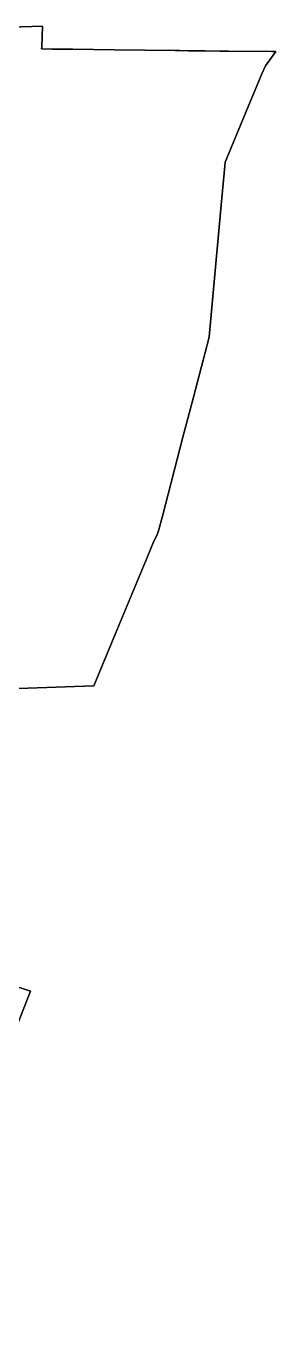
# Model space of a CAD drawing. Header units: inches. Extents: x 130170 to 284068, y 377793 to 804530.
# Drawn here: x 191506 to 191890, y 655341 to 657357 of the extents above; entities that cross this region are included whole.
import ezdxf

# ---------------------------------------------------------------- set-up
doc = ezdxf.new("R2010")
doc.units = ezdxf.units.IN
doc.header["$MEASUREMENT"] = 0
doc.layers.add('muni_il', color=7, linetype='Continuous')

msp = doc.modelspace()

# ---------------------------------------------------------------- linework, layer by layer
at = {"layer": 'muni_il'}
for points in [[(191449.6, 656334.9), (191610, 656340.5), (191643.4, 656421), (191692, 656538.3), (191702.6, 656563.6), (191707, 656572.4), (191709.7, 656579.3), (191715.6, 656602.2), (191747.3, 656723.5), (191763.4, 656785.5), (191775.7, 656832.4), (191786.9, 656875.4), (191787.6, 656878.3), (191792.8, 656934.6), (191806.3, 657081), (191810.9, 657130.3), (191812.4, 657147.2), (191844.8, 657225.1), (191868.9, 657283.2), (191874.1, 657295.9), (191890.2, 657317.6), (191883.7, 657318), (191817.2, 657318.3), (191803.9, 657318.5), (191781.4, 657318.7), (191755.3, 657318.9), (191742, 657319.2), (191735.3, 657319.3), (191641.7, 657320.4), (191577.8, 657321.3), (191551.7, 657321.5), (191546.4, 657321.6), (191529.4, 657321.9), (191529.8, 657324.7), (191530.7, 657356.8), (191447.1, 657354.4)], [(191447.1, 657354.4), (191530.7, 657356.8), (191529.8, 657324.7), (191529.4, 657321.9), (191546.4, 657321.6), (191551.7, 657321.5), (191577.8, 657321.3), (191641.7, 657320.4), (191735.3, 657319.3), (191742, 657319.2), (191755.3, 657318.9), (191781.4, 657318.7), (191803.9, 657318.5), (191817.2, 657318.3), (191883.7, 657318), (191890.2, 657317.6), (191874.1, 657295.9), (191868.9, 657283.2), (191844.8, 657225.1), (191812.4, 657147.2), (191810.9, 657130.3), (191806.3, 657081), (191792.8, 656934.6), (191787.6, 656878.3), (191786.9, 656875.4), (191775.7, 656832.4), (191763.4, 656785.5), (191747.3, 656723.5), (191715.6, 656602.2), (191709.7, 656579.3), (191707, 656572.4), (191702.6, 656563.6), (191692, 656538.3), (191643.4, 656421), (191610, 656340.5), (191449.6, 656334.9)], [(191304.7, 655340.8), (191512.6, 655870.1), (191480.9, 655880.6)], [(191480.9, 655880.6), (191512.6, 655870.1), (191304.7, 655340.8)]]:
    msp.add_lwpolyline(points, dxfattribs=at)

doc.saveas('drawing.dxf')
